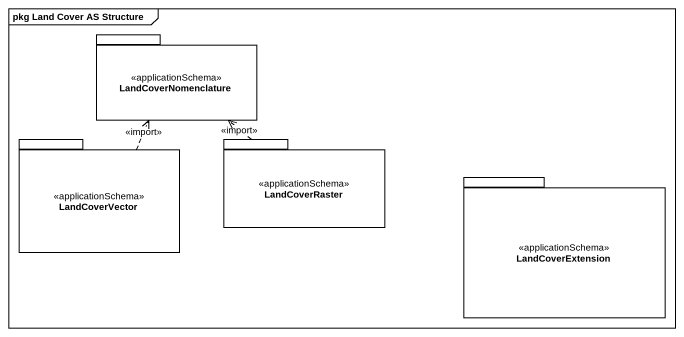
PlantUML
@startuml
mainframe pkg Land Cover AS Structure
package LandCoverNomenclature <<applicationSchema>> {
}
package LandCoverVector <<applicationSchema>> {
}
package LandCoverRaster <<applicationSchema>> {
}
package LandCoverExtension <<applicationSchema>> {
}
LandCoverVector .up.> LandCoverNomenclature : <<import>>
LandCoverRaster .up.> LandCoverNomenclature : <<import>>
@enduml
